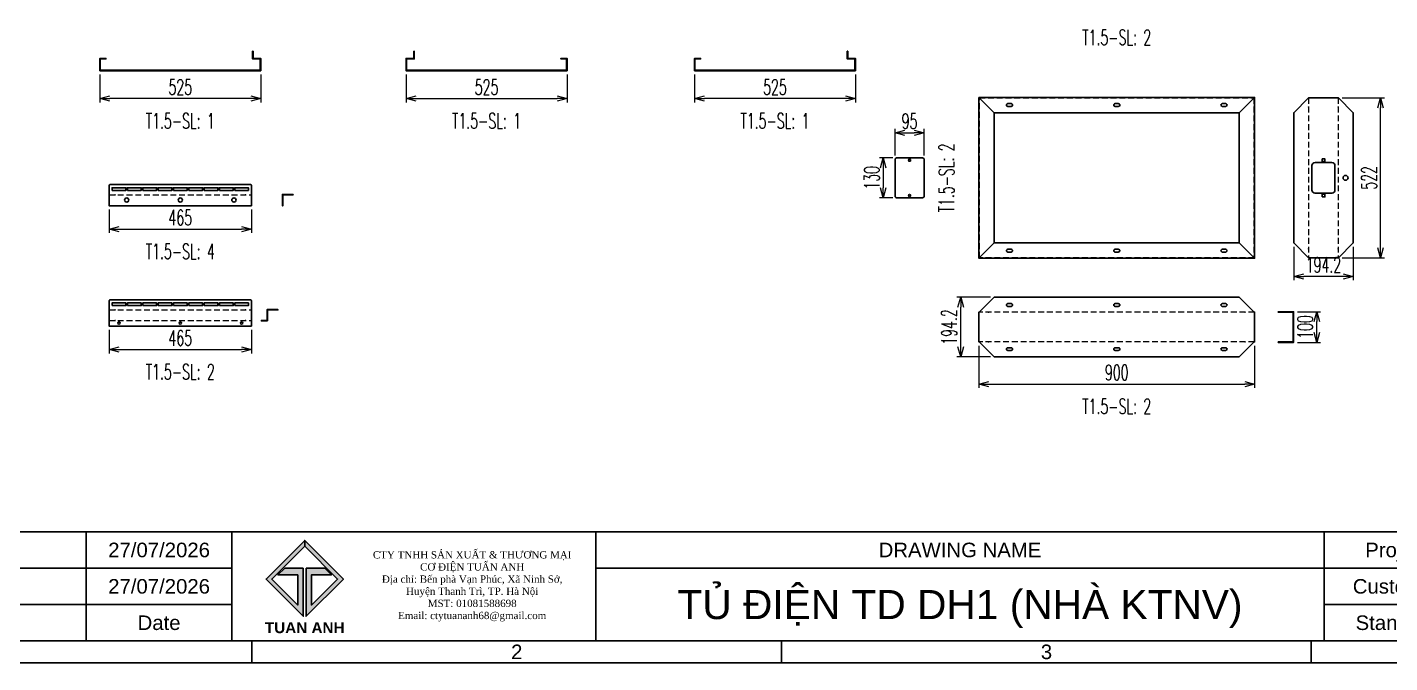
# Model space of a CAD drawing. Header units: millimetres. Extents: x 173893 to 258446, y -176540 to -123824.
# Drawn here: x 199045 to 203491, y -165708 to -163633 of the extents above; entities that cross this region are included whole.
import ezdxf
from ezdxf.enums import TextEntityAlignment as Align

# ---------------------------------------------------------------- set-up
doc = ezdxf.new("R2010")
doc.units = ezdxf.units.MM
doc.header["$LTSCALE"] = 3
doc.linetypes.add('HIDDEN', pattern=[9.525, 6.35, -3.175])
for name, color, linetype in [('@.DM. NÉT CHÍNH', 7, 'Continuous'), ('@.TEXT', 7, 'Continuous'), ('@.VISIBLE', 7, 'Continuous'), ('dim', 7, 'Continuous')]:
    doc.layers.add(name, color=color, linetype=linetype)
doc.layers.add('@.DM. NÉT ĐỨT', color=8, linetype='HIDDEN', lineweight=9)
doc.styles.add('Ann_w01', font='romans.shx', dxfattribs={"width": 0.6, "bigfont": 'chineset.shx'})
doc.styles.add('Arial', font='arial.ttf')
doc.dimstyles.new('Dim 01_SC25', dxfattribs={"dimscale": 25, "dimtxt": 2, "dimasz": 1.3, "dimexe": 0.5, "dimexo": 0.5, "dimgap": 0.5, "dimtad": 1, "dimdec": 1, "dimzin": 12, "dimdsep": 46, "dimtxsty": 'Ann_w01', "dimblk": 'OPEN30', "dimcen": 1.5, "dimclrd": 6, "dimclre": 6, "dimclrt": 3, "dimadec": 1, "dimazin": 3, "dimtm": 1e-09, "dimtfac": 1, "dimtdec": 1, "dimtix": 1, "dimtmove": 0, "dimatfit": 3, "dimldrblk": 'OPEN30', "dimfxl": 1, "dimtolj": 1, "dimlwd": 0, "dimlwe": 0, "dimarcsym": 0})

# ---------------------------------------------------------------- blocks, each defined once
blk = doc.blocks.new('_Open30')
at = {"color": 0, "linetype": 'ByBlock', "lineweight": -2}
for p, q in [((-1, 0.27), (0, 0)), ((0, 0), (-1, -0.27)), ((0, 0), (-1, 0))]:
    blk.add_line(p, q, dxfattribs=at)
blk = doc.blocks.new('*D244')
at = {"layer": 'Defpoints', "color": 0, "transparency": 16777216}
for p in [(201222.2, -163775.3), (201747.2, -163775.3), (201222.2, -163866.4)]:
    blk.add_point(p, dxfattribs=at)
at = {"layer": 'dim', "color": 6, "lineweight": 0, "transparency": 16777216}
for p, q in [((201222.2, -163787.8), (201222.2, -163878.9)), ((201747.2, -163787.8), (201747.2, -163878.9)), ((201714.7, -163866.4), (201254.7, -163866.4))]:
    blk.add_line(p, q, dxfattribs=at)
at = {"layer": 'dim', "color": 6, "lineweight": 0, "transparency": 16777216, "xscale": 32.5, "yscale": 32.5, "zscale": 32.5, "rotation": 180}
blk.add_blockref('_Open30', (201222.2, -163866.4), dxfattribs=at)
at = {"layer": 'dim', "color": 6, "lineweight": 0, "transparency": 16777216, "xscale": 32.5, "yscale": 32.5, "zscale": 32.5}
blk.add_blockref('_Open30', (201747.2, -163866.4), dxfattribs=at)
at = {"layer": 'dim', "color": 3, "transparency": 16777216, "insert": (201484.7, -163828.9), "char_height": 50, "attachment_point": 5, "style": 'Ann_w01'}
blk.add_mtext('\\A1;525', dxfattribs=at)
blk = doc.blocks.new('*D247')
at = {"layer": 'Defpoints', "color": 0, "transparency": 16777216}
for p in [(200281.1, -163775.3), (200806.1, -163775.3), (200806.1, -163866.4)]:
    blk.add_point(p, dxfattribs=at)
at = {"layer": 'dim', "color": 6, "lineweight": 0, "transparency": 16777216}
for p, q in [((200281.1, -163787.8), (200281.1, -163878.9)), ((200806.1, -163787.8), (200806.1, -163878.9)), ((200313.6, -163866.4), (200773.6, -163866.4))]:
    blk.add_line(p, q, dxfattribs=at)
at = {"layer": 'dim', "color": 6, "lineweight": 0, "transparency": 16777216, "xscale": 32.5, "yscale": 32.5, "zscale": 32.5, "rotation": 180}
blk.add_blockref('_Open30', (200281.1, -163866.4), dxfattribs=at)
at = {"layer": 'dim', "color": 6, "lineweight": 0, "transparency": 16777216, "xscale": 32.5, "yscale": 32.5, "zscale": 32.5}
blk.add_blockref('_Open30', (200806.1, -163866.4), dxfattribs=at)
at = {"layer": 'dim', "color": 3, "transparency": 16777216, "insert": (200543.6, -163828.9), "char_height": 50, "attachment_point": 5, "style": 'Ann_w01'}
blk.add_mtext('\\A1;525', dxfattribs=at)
blk = doc.blocks.new('*D220')
at = {"layer": 'Defpoints', "color": 0, "transparency": 16777216}
for p in [(199281.7, -163775.3), (199806.7, -163775.3), (199281.7, -163866.4)]:
    blk.add_point(p, dxfattribs=at)
at = {"layer": 'dim', "color": 6, "lineweight": 0, "transparency": 16777216}
for p, q in [((199281.7, -163787.8), (199281.7, -163878.9)), ((199806.7, -163787.8), (199806.7, -163878.9)), ((199774.2, -163866.4), (199314.2, -163866.4))]:
    blk.add_line(p, q, dxfattribs=at)
at = {"layer": 'dim', "color": 6, "lineweight": 0, "transparency": 16777216, "xscale": 32.5, "yscale": 32.5, "zscale": 32.5, "rotation": 180}
blk.add_blockref('_Open30', (199281.7, -163866.4), dxfattribs=at)
at = {"layer": 'dim', "color": 6, "lineweight": 0, "transparency": 16777216, "xscale": 32.5, "yscale": 32.5, "zscale": 32.5}
blk.add_blockref('_Open30', (199806.7, -163866.4), dxfattribs=at)
at = {"layer": 'dim', "color": 3, "transparency": 16777216, "insert": (199544.2, -163828.9), "char_height": 50, "attachment_point": 5, "style": 'Ann_w01'}
blk.add_mtext('\\A1;525', dxfattribs=at)
blk = doc.blocks.new('*D200')
at = {"layer": 'Defpoints', "color": 0, "transparency": 16777216}
for p in [(199311.7, -164216), (199776.7, -164216), (199776.7, -164292.4)]:
    blk.add_point(p, dxfattribs=at)
at = {"layer": 'dim', "color": 6, "lineweight": 0, "transparency": 16777216}
for p, q in [((199311.7, -164228.5), (199311.7, -164304.9)), ((199776.7, -164228.5), (199776.7, -164304.9)), ((199344.2, -164292.4), (199744.2, -164292.4))]:
    blk.add_line(p, q, dxfattribs=at)
at = {"layer": 'dim', "color": 6, "lineweight": 0, "transparency": 16777216, "xscale": 32.5, "yscale": 32.5, "zscale": 32.5, "rotation": 180}
blk.add_blockref('_Open30', (199311.7, -164292.4), dxfattribs=at)
at = {"layer": 'dim', "color": 6, "lineweight": 0, "transparency": 16777216, "xscale": 32.5, "yscale": 32.5, "zscale": 32.5}
blk.add_blockref('_Open30', (199776.7, -164292.4), dxfattribs=at)
at = {"layer": 'dim', "color": 3, "transparency": 16777216, "insert": (199544.2, -164254.9), "char_height": 50, "attachment_point": 5, "style": 'Ann_w01'}
blk.add_mtext('\\A1;465', dxfattribs=at)
blk = doc.blocks.new('*D201')
at = {"layer": 'Defpoints', "color": 0, "transparency": 16777216}
for p in [(199311.7, -164609.2), (199776.7, -164609.2), (199776.7, -164685.6)]:
    blk.add_point(p, dxfattribs=at)
at = {"layer": 'dim', "color": 6, "lineweight": 0, "transparency": 16777216}
for p, q in [((199311.7, -164621.7), (199311.7, -164698.1)), ((199776.7, -164621.7), (199776.7, -164698.1)), ((199344.2, -164685.6), (199744.2, -164685.6))]:
    blk.add_line(p, q, dxfattribs=at)
at = {"layer": 'dim', "color": 6, "lineweight": 0, "transparency": 16777216, "xscale": 32.5, "yscale": 32.5, "zscale": 32.5, "rotation": 180}
blk.add_blockref('_Open30', (199311.7, -164685.6), dxfattribs=at)
at = {"layer": 'dim', "color": 6, "lineweight": 0, "transparency": 16777216, "xscale": 32.5, "yscale": 32.5, "zscale": 32.5}
blk.add_blockref('_Open30', (199776.7, -164685.6), dxfattribs=at)
at = {"layer": 'dim', "color": 3, "transparency": 16777216, "insert": (199544.2, -164648.1), "char_height": 50, "attachment_point": 5, "style": 'Ann_w01'}
blk.add_mtext('\\A1;465', dxfattribs=at)
blk = doc.blocks.new('*D216')
at = {"layer": 'Defpoints', "color": 0, "transparency": 16777216}
for p in [(202150, -164660.7), (203050, -164660.7), (203050, -164798.3)]:
    blk.add_point(p, dxfattribs=at)
at = {"layer": 'dim', "color": 6, "lineweight": 0, "transparency": 16777216}
for p, q in [((202150, -164673.2), (202150, -164810.8)), ((203050, -164673.2), (203050, -164810.8)), ((202182.5, -164798.3), (203017.5, -164798.3))]:
    blk.add_line(p, q, dxfattribs=at)
at = {"layer": 'dim', "color": 6, "lineweight": 0, "transparency": 16777216, "xscale": 32.5, "yscale": 32.5, "zscale": 32.5, "rotation": 180}
blk.add_blockref('_Open30', (202150, -164798.3), dxfattribs=at)
at = {"layer": 'dim', "color": 6, "lineweight": 0, "transparency": 16777216, "xscale": 32.5, "yscale": 32.5, "zscale": 32.5}
blk.add_blockref('_Open30', (203050, -164798.3), dxfattribs=at)
at = {"layer": 'dim', "color": 3, "transparency": 16777216, "insert": (202600, -164760.8), "char_height": 50, "attachment_point": 5, "style": 'Ann_w01'}
blk.add_mtext('\\A1;900', dxfattribs=at)
blk = doc.blocks.new('*D217')
at = {"layer": 'Defpoints', "color": 0, "transparency": 16777216}
for p in [(202090.7, -164515), (202200, -164515), (202200, -164709.2)]:
    blk.add_point(p, dxfattribs=at)
at = {"layer": 'dim', "color": 6, "lineweight": 0, "transparency": 16777216}
for p, q in [((202187.5, -164515), (202078.2, -164515)), ((202090.7, -164676.7), (202090.7, -164547.5)), ((202187.5, -164709.2), (202078.2, -164709.2))]:
    blk.add_line(p, q, dxfattribs=at)
at = {"layer": 'dim', "color": 6, "lineweight": 0, "transparency": 16777216, "xscale": 32.5, "yscale": 32.5, "zscale": 32.5}
for p, rotation in [((202090.7, -164515), 90), ((202090.7, -164709.2), 270)]:
    blk.add_blockref('_Open30', p, dxfattribs=dict(at, rotation=rotation))
at = {"layer": 'dim', "color": 3, "transparency": 16777216, "insert": (202053.2, -164612.1), "char_height": 50, "attachment_point": 5, "rotation": 90, "style": 'Ann_w01'}
blk.add_mtext('\\A1;194.2', dxfattribs=at)
blk = doc.blocks.new('*D218')
at = {"layer": 'Defpoints', "color": 0, "transparency": 16777216}
for p in [(203323.2, -163864.1), (203460.8, -163864.1), (203323.2, -164386.1)]:
    blk.add_point(p, dxfattribs=at)
at = {"layer": 'dim', "color": 6, "lineweight": 0, "transparency": 16777216}
for p, q in [((203335.7, -163864.1), (203473.3, -163864.1)), ((203460.8, -164353.6), (203460.8, -163896.6)), ((203335.7, -164386.1), (203473.3, -164386.1))]:
    blk.add_line(p, q, dxfattribs=at)
at = {"layer": 'dim', "color": 6, "lineweight": 0, "transparency": 16777216, "xscale": 32.5, "yscale": 32.5, "zscale": 32.5}
for p, rotation in [((203460.8, -163864.1), 90), ((203460.8, -164386.1), 270)]:
    blk.add_blockref('_Open30', p, dxfattribs=dict(at, rotation=rotation))
at = {"layer": 'dim', "color": 3, "transparency": 16777216, "insert": (203423.3, -164125.1), "char_height": 50, "attachment_point": 5, "rotation": 90, "style": 'Ann_w01'}
blk.add_mtext('\\A1;522', dxfattribs=at)
blk = doc.blocks.new('*D219')
at = {"layer": 'Defpoints', "color": 0, "transparency": 16777216}
for p in [(203177.5, -164337.6), (203371.7, -164337.6), (203177.5, -164446.9)]:
    blk.add_point(p, dxfattribs=at)
at = {"layer": 'dim', "color": 6, "lineweight": 0, "transparency": 16777216}
for p, q in [((203177.5, -164350.1), (203177.5, -164459.4)), ((203371.7, -164350.1), (203371.7, -164459.4)), ((203339.2, -164446.9), (203210, -164446.9))]:
    blk.add_line(p, q, dxfattribs=at)
at = {"layer": 'dim', "color": 6, "lineweight": 0, "transparency": 16777216, "xscale": 32.5, "yscale": 32.5, "zscale": 32.5, "rotation": 180}
blk.add_blockref('_Open30', (203177.5, -164446.9), dxfattribs=at)
at = {"layer": 'dim', "color": 6, "lineweight": 0, "transparency": 16777216, "xscale": 32.5, "yscale": 32.5, "zscale": 32.5}
blk.add_blockref('_Open30', (203371.7, -164446.9), dxfattribs=at)
at = {"layer": 'dim', "color": 3, "transparency": 16777216, "insert": (203274.6, -164409.4), "char_height": 50, "attachment_point": 5, "style": 'Ann_w01'}
blk.add_mtext('\\A1;194.2', dxfattribs=at)
blk = doc.blocks.new('*D191')
at = {"layer": 'Defpoints', "color": 0, "transparency": 16777216}
for p in [(201881.5, -164060.1), (201837.9, -164190.1), (201881.5, -164190.1)]:
    blk.add_point(p, dxfattribs=at)
at = {"layer": 'dim', "color": 6, "lineweight": 0, "transparency": 16777216}
for p, q in [((201869, -164060.1), (201825.4, -164060.1)), ((201837.9, -164092.6), (201837.9, -164157.6)), ((201869, -164190.1), (201825.4, -164190.1))]:
    blk.add_line(p, q, dxfattribs=at)
at = {"layer": 'dim', "color": 6, "lineweight": 0, "transparency": 16777216, "xscale": 32.5, "yscale": 32.5, "zscale": 32.5}
for p, rotation in [((201837.9, -164060.1), 90), ((201837.9, -164190.1), 270)]:
    blk.add_blockref('_Open30', p, dxfattribs=dict(at, rotation=rotation))
at = {"layer": 'dim', "color": 3, "transparency": 16777216, "insert": (201800.4, -164125.1), "char_height": 50, "attachment_point": 5, "rotation": 90, "style": 'Ann_w01'}
blk.add_mtext('\\A1;130', dxfattribs=at)
blk = doc.blocks.new('*D192')
at = {"layer": 'Defpoints', "color": 0, "transparency": 16777216}
for p in [(201971.5, -163977.8), (201876.5, -164065.1), (201971.5, -164065.1)]:
    blk.add_point(p, dxfattribs=at)
at = {"layer": 'dim', "color": 6, "lineweight": 0, "transparency": 16777216}
for p, q in [((201876.5, -164052.6), (201876.5, -163965.3)), ((201971.5, -164052.6), (201971.5, -163965.3)), ((201909, -163977.8), (201939, -163977.8))]:
    blk.add_line(p, q, dxfattribs=at)
at = {"layer": 'dim', "color": 6, "lineweight": 0, "transparency": 16777216, "xscale": 32.5, "yscale": 32.5, "zscale": 32.5, "rotation": 180}
blk.add_blockref('_Open30', (201876.5, -163977.8), dxfattribs=at)
at = {"layer": 'dim', "color": 6, "lineweight": 0, "transparency": 16777216, "xscale": 32.5, "yscale": 32.5, "zscale": 32.5}
blk.add_blockref('_Open30', (201971.5, -163977.8), dxfattribs=at)
at = {"layer": 'dim', "color": 3, "transparency": 16777216, "insert": (201924, -163940.3), "char_height": 50, "attachment_point": 5, "style": 'Ann_w01'}
blk.add_mtext('\\A1;95', dxfattribs=at)
blk = doc.blocks.new('*D265')
at = {"layer": '@.DM. NÉT CHÍNH', "color": 6, "linetype": 'Continuous', "lineweight": 0, "transparency": 16777216}
for p, q in [((203189.5, -164562.1), (203265.1, -164562.1)), ((203252.6, -164629.6), (203252.6, -164594.6)), ((203189.5, -164662.1), (203265.1, -164662.1))]:
    blk.add_line(p, q, dxfattribs=at)
at = {"layer": 'Defpoints', "color": 0, "linetype": 'Continuous', "transparency": 16777216}
for p in [(203177, -164562.1), (203252.6, -164562.1), (203177, -164662.1)]:
    blk.add_point(p, dxfattribs=at)
at = {"layer": '@.DM. NÉT CHÍNH', "color": 6, "linetype": 'Continuous', "lineweight": 0, "transparency": 16777216, "xscale": 32.5, "yscale": 32.5, "zscale": 32.5}
for p, rotation in [((203252.6, -164562.1), 90), ((203252.6, -164662.1), 270)]:
    blk.add_blockref('_Open30', p, dxfattribs=dict(at, rotation=rotation))
at = {"layer": '@.DM. NÉT CHÍNH', "color": 3, "linetype": 'Continuous', "transparency": 16777216, "insert": (203215.1, -164612.1), "char_height": 50, "attachment_point": 5, "rotation": 90, "style": 'Ann_w01'}
blk.add_mtext('\\A1;100', dxfattribs=at)
blk = doc.blocks.new('A$C4dbb82d6')
at = {"layer": '@.VISIBLE'}
h = blk.add_hatch(color=30, dxfattribs=at)
h.dxf.hatch_style = 1
h.paths.add_polyline_path([(0.21, 4.97), (3.62, 1.56), (3.62, 5.97), (1.92, 5.97), (1.3, 5.35), (3.12, 5.35), (3.12, 2.59), (0.74, 4.97), (3.75, 7.98), (3.75, 8.51)])
h = blk.add_hatch(color=150, dxfattribs=at)
h.dxf.hatch_style = 1
h.paths.add_polyline_path([(6.76, 4.97), (4.37, 2.59), (4.37, 5.35), (6.2, 5.35), (5.58, 5.97), (3.88, 5.97), (3.88, 1.56), (7.29, 4.97), (3.75, 8.51), (3.75, 7.98)])
at = {"layer": '@.VISIBLE', "color": 30}
blk.add_lwpolyline([(3.62, 5.97), (3.62, 1.56), (0.21, 4.97), (3.75, 8.51), (3.75, 7.98), (0.74, 4.97), (3.12, 2.59), (3.12, 5.35), (1.3, 5.35), (1.92, 5.97)], close=True, dxfattribs=at)
at = {"layer": '@.VISIBLE', "color": 150}
blk.add_lwpolyline([(3.88, 5.97), (3.88, 1.56), (7.29, 4.97), (3.75, 8.51), (3.75, 7.98), (6.76, 4.97), (4.37, 2.59), (4.37, 5.35), (6.2, 5.35), (5.58, 5.97)], close=True, dxfattribs=at)
at = {"layer": '@.VISIBLE', "color": 30, "insert": (3.75, 0.51), "char_height": 1, "attachment_point": 5, "style": 'Ann_w01'}
blk.add_mtext_dynamic_manual_height_columns('{\\fArial|b1|i0|c0|p34;\\W1;TUAN ANH}', width=7.5, gutter_width=49.6, heights=[0], dxfattribs=at)
blk = doc.blocks.new('KHUNG BAN VE (Made by Tung)')
at = {"layer": '@.VISIBLE', "color": 8}
for p, q in [((53, 18), (53, 3)), ((73, 18), (73, 3)), ((123, 18), (123, 3)), ((223, 18), (223, 3)), ((3, 13), (73, 13)), ((123, 13), (294, 13)), ((3, 8), (73, 8)), ((223, 8), (294, 8)), ((75.75, 3), (75.75, 0)), ((148.5, 3), (148.5, 0)), ((221.25, 3), (221.25, 0))]:
    blk.add_line(p, q, dxfattribs=at)
for points in [[(0, 0), (297, 0), (297, 210), (0, 210)], [(3, 3), (294, 3), (294, 207), (3, 207)], [(3, 18), (294, 18), (294, 3), (3, 3)]]:
    blk.add_lwpolyline(points, close=True, dxfattribs=at)
at = {"xscale": 1.5, "yscale": 1.5, "zscale": 1.5}
blk.add_blockref('A$C4dbb82d6', (77.375, 4.041), dxfattribs=at)
at = {"layer": '@.TEXT', "color": 1, "style": 'Arial'}
for s, p in [('27/07/2026', (63, 15.5)), ('27/07/2026', (63, 10.5)), ('2', (112.125, 1.5)), ('3', (184.875, 1.5))]:
    blk.add_text(s, height=2, dxfattribs=at).set_placement(p, align=Align.MIDDLE_CENTER)
at = {"layer": '@.TEXT', "color": 2, "style": 'Arial'}
for s, p in [('DRAWING NAME', (173, 15.5)), ('Project', (233, 15.5)), ('Customer', (233, 10.5)), ('Date', (63, 5.5)), ('Standard', (233, 5.5))]:
    blk.add_text(s, height=2, dxfattribs=at).set_placement(p, align=Align.MIDDLE_CENTER)
at = {"layer": '@.TEXT', "color": 1, "style": 'Arial'}
for tag, height, p in [('DESIGNER_NAME', 2, (38, 15.5)), ('PROJECT_CODE', 2, (258.5, 15.5)), ('SCALE', 2, (289, 15.5)), ('APPROVED_NAME', 2, (38, 10.5)), ('CUSTOMER_NAME', 2, (258.5, 10.5)), ('PAGE', 2, (289, 10.5)), ('DRAWING_NAME', 4, (173, 8)), ('TOTAL', 2, (289, 5.5))]:
    blk.add_attdef(tag, text='', height=height, dxfattribs=at).set_placement(p, align=Align.MIDDLE_CENTER)
at = {"layer": '@.VISIBLE', "color": 30, "insert": (106, 10.5), "char_height": 1, "attachment_point": 5, "style": 'Ann_w01'}
blk.add_mtext_dynamic_manual_height_columns('{\\fTimes New Roman|b0|i0|c0|p18;\\W1;CTY TNHH SẢN XUẤT & THƯƠNG MẠI CƠ ĐIỆN TUẤN ANH\\PĐịa chỉ: Bến phà Vạn Phúc, Xã Ninh Sở, Huyện Thanh Trì, TP. Hà Nội\\PMST: 01081588698\\PEmail: ctytuananh68@gmail.com}', width=28.70976, gutter_width=99.197, heights=[0], dxfattribs=at)

msp = doc.modelspace()

# ---------------------------------------------------------------- linework, layer by layer
at = {"color": 1}
for p, q in [((203226.09, -163892.78), (203226.09, -163894.78)), ((203323.09, -163892.78), (203323.09, -163894.78)), ((199330.52, -164180.39), (199332.52, -164180.39)), ((199757.94, -164180.39), (199755.94, -164180.39)), ((203226.09, -164357.47), (203226.09, -164355.47)), ((203323.09, -164357.47), (203323.09, -164355.47)), ((199330.52, -164556.42), (199332.52, -164556.42)), ((199330.52, -164590.62), (199332.52, -164590.62)), ((199757.94, -164556.42), (199755.94, -164556.42)), ((199757.94, -164590.62), (199755.94, -164590.62)), ((202180.16, -164563.64), (202182.16, -164563.64)), ((203019.85, -164563.64), (203017.85, -164563.64)), ((202180.16, -164660.64), (202182.16, -164660.64)), ((203019.85, -164660.64), (203017.85, -164660.64))]:
    msp.add_line(p, q, dxfattribs=at)
for points in [[(199781.73, -163711.78), (199781.73, -163735.28), (199806.73, -163735.28), (199806.73, -163775.28), (199281.73, -163775.28), (199281.73, -163735.28), (199301.73, -163735.28), (199301.73, -163736.78), (199283.23, -163736.78), (199283.23, -163773.78), (199805.23, -163773.78), (199805.23, -163736.78), (199780.23, -163736.78), (199780.23, -163711.78)], [(200306.08, -163711.78), (200306.08, -163735.28), (200281.08, -163735.28), (200281.08, -163775.28), (200806.08, -163775.28), (200806.08, -163735.28), (200786.08, -163735.28), (200786.08, -163736.78), (200804.58, -163736.78), (200804.58, -163773.78), (200282.58, -163773.78), (200282.58, -163736.78), (200307.58, -163736.78), (200307.58, -163711.78)], [(201722.22, -163711.78), (201722.22, -163735.28), (201747.22, -163735.28), (201747.22, -163775.28), (201222.22, -163775.28), (201222.22, -163735.28), (201242.22, -163735.28), (201242.22, -163736.78), (201223.72, -163736.78), (201223.72, -163773.78), (201745.72, -163773.78), (201745.72, -163736.78), (201720.72, -163736.78), (201720.72, -163711.78)], [(202150, -163862.62), (203050, -163862.62), (203050, -164387.62), (202150, -164387.62)], [(203225.99, -163864.12), (203177.49, -163912.62), (203177.49, -164337.62), (203225.99, -164386.12), (203323.19, -164386.12), (203371.69, -164337.62), (203371.69, -163912.62), (203323.19, -163864.12), (203225.99, -163864.12)], [(202200, -163912.62), (203000, -163912.62), (203000, -164337.62), (202200, -164337.62)], [(203270.09, -164063.12), (203279.09, -164063.12), (203279.09, -164072.12), (203270.09, -164072.12)], [(199321.73, -164166.29), (199366.73, -164166.29), (199366.73, -164157.29), (199321.73, -164157.29)], [(199371.73, -164166.29), (199416.73, -164166.29), (199416.73, -164157.29), (199371.73, -164157.29)], [(199421.73, -164166.29), (199466.73, -164166.29), (199466.73, -164157.29), (199421.73, -164157.29)], [(199471.73, -164166.29), (199516.73, -164166.29), (199516.73, -164157.29), (199471.73, -164157.29)], [(199521.73, -164166.29), (199566.73, -164166.29), (199566.73, -164157.29), (199521.73, -164157.29)], [(199571.73, -164166.29), (199616.73, -164166.29), (199616.73, -164157.29), (199571.73, -164157.29)], [(199621.73, -164166.29), (199666.73, -164166.29), (199666.73, -164157.29), (199621.73, -164157.29)], [(199671.73, -164166.29), (199716.73, -164166.29), (199716.73, -164157.29), (199671.73, -164157.29)], [(199721.73, -164166.29), (199766.73, -164166.29), (199766.73, -164157.29), (199721.73, -164157.29)], [(199912.64, -164178.99), (199877.64, -164178.99), (199877.64, -164215.99), (199879.14, -164215.99), (199879.14, -164180.49), (199912.64, -164180.49)], [(203270.09, -164187.12), (203279.09, -164187.12), (203279.09, -164178.12), (203270.09, -164178.12)], [(199321.73, -164542.32), (199366.73, -164542.32), (199366.73, -164533.32), (199321.73, -164533.32)], [(199371.73, -164542.32), (199416.73, -164542.32), (199416.73, -164533.32), (199371.73, -164533.32)], [(199421.73, -164542.32), (199466.73, -164542.32), (199466.73, -164533.32), (199421.73, -164533.32)], [(199471.73, -164542.32), (199516.73, -164542.32), (199516.73, -164533.32), (199471.73, -164533.32)], [(199521.73, -164542.32), (199566.73, -164542.32), (199566.73, -164533.32), (199521.73, -164533.32)], [(199571.73, -164542.32), (199616.73, -164542.32), (199616.73, -164533.32), (199571.73, -164533.32)], [(199621.73, -164542.32), (199666.73, -164542.32), (199666.73, -164533.32), (199621.73, -164533.32)], [(199671.73, -164542.32), (199716.73, -164542.32), (199716.73, -164533.32), (199671.73, -164533.32)], [(199721.73, -164542.32), (199766.73, -164542.32), (199766.73, -164533.32), (199721.73, -164533.32)], [(203048.5, -164563.54), (203000, -164515.04), (202200, -164515.04), (202151.5, -164563.54), (202150, -164563.54), (202150, -164660.74), (202151.5, -164660.74), (202200, -164709.24), (203000, -164709.24), (203048.5, -164660.74), (203050, -164660.74), (203050, -164563.54)], [(199829.14, -164592.02), (199829.14, -164556.52), (199862.64, -164556.52), (199862.64, -164555.02), (199827.64, -164555.02), (199827.64, -164590.52), (199809.14, -164590.52), (199809.14, -164592.02)], [(203126.98, -164662.14), (203176.98, -164662.14), (203176.98, -164562.14), (203126.98, -164562.14), (203126.98, -164563.64), (203175.48, -164563.64), (203175.48, -164660.64), (203126.98, -164660.64)]]:
    msp.add_lwpolyline(points, close=True)
for points in [[(202200, -163912.62), (202151.5, -163864.12), (202150, -163864.12)], [(203000, -163912.62), (203048.5, -163864.12), (203050, -163864.12)], [(202200, -164337.62), (202151.5, -164386.12), (202150, -164386.12)], [(203000, -164337.62), (203048.5, -164386.12), (203050, -164386.12)]]:
    msp.add_lwpolyline(points)
at = {"linetype": 'HIDDEN'}
msp.add_lwpolyline([(202151.5, -163864.12), (203048.5, -163864.12), (203048.5, -164386.12), (202151.5, -164386.12)], close=True, dxfattribs=at)
for points in [[(202244.5, -163882.92), (202255.5, -163882.92, -0.4142136), (202260, -163887.42), (202260, -163887.42, -0.4142136), (202255.5, -163891.92), (202244.5, -163891.92, -0.4142136), (202240, -163887.42), (202240, -163887.42, -0.4142136)], [(202594.5, -163882.92), (202605.5, -163882.92, -0.4142136), (202610, -163887.42), (202610, -163887.42, -0.4142136), (202605.5, -163891.92), (202594.5, -163891.92, -0.4142136), (202590, -163887.42), (202590, -163887.42, -0.4142136)], [(202944.5, -163882.92), (202955.5, -163882.92, -0.4142136), (202960, -163887.42), (202960, -163887.42, -0.4142136), (202955.5, -163891.92), (202944.5, -163891.92, -0.4142136), (202940, -163887.42), (202940, -163887.42, -0.4142136)], [(201971.49, -164065.12), (201971.49, -164185.12, -0.4142136), (201966.49, -164190.12), (201881.49, -164190.12, -0.4142136), (201876.49, -164185.12), (201876.49, -164065.12, -0.4142136), (201881.49, -164060.12), (201966.49, -164060.12, -0.4142136)], [(203312.09, -164085.12), (203312.09, -164165.12, -0.4142136), (203302.09, -164175.12), (203247.09, -164175.12, -0.4142136), (203237.09, -164165.12), (203237.09, -164085.12, -0.4142136), (203247.09, -164075.12), (203302.09, -164075.12, -0.4142136)], [(199776.73, -164215.99), (199776.73, -164151.79, 0.4142136), (199771.73, -164146.79), (199316.73, -164146.79, 0.4142136), (199311.73, -164151.79), (199311.73, -164215.99)], [(202255.5, -164358.32), (202244.5, -164358.32, 0.4142136), (202240, -164362.82), (202240, -164362.82, 0.4142136), (202244.5, -164367.32), (202255.5, -164367.32, 0.4142136), (202260, -164362.82), (202260, -164362.82, 0.4142136)], [(202605.5, -164358.32), (202594.5, -164358.32, 0.4142136), (202590, -164362.82), (202590, -164362.82, 0.4142136), (202594.5, -164367.32), (202605.5, -164367.32, 0.4142136), (202610, -164362.82), (202610, -164362.82, 0.4142136)], [(202955.5, -164358.32), (202944.5, -164358.32, 0.4142136), (202940, -164362.82), (202940, -164362.82, 0.4142136), (202944.5, -164367.32), (202955.5, -164367.32, 0.4142136), (202960, -164362.82), (202960, -164362.82, 0.4142136)], [(199776.73, -164609.22), (199776.73, -164527.82, 0.4142136), (199771.73, -164522.82), (199316.73, -164522.82, 0.4142136), (199311.73, -164527.82), (199311.73, -164609.22)], [(202255.5, -164535.74), (202244.5, -164535.74, 0.4142136), (202240, -164540.24), (202240, -164540.24, 0.4142136), (202244.5, -164544.74), (202255.5, -164544.74, 0.4142136), (202260, -164540.24), (202260, -164540.24, 0.4142136)], [(202605.5, -164535.74), (202594.5, -164535.74, 0.4142136), (202590, -164540.24), (202590, -164540.24, 0.4142136), (202594.5, -164544.74), (202605.5, -164544.74, 0.4142136), (202610, -164540.24), (202610, -164540.24, 0.4142136)], [(202955.5, -164535.74), (202944.5, -164535.74, 0.4142136), (202940, -164540.24), (202940, -164540.24, 0.4142136), (202944.5, -164544.74), (202955.5, -164544.74, 0.4142136), (202960, -164540.24), (202960, -164540.24, 0.4142136)], [(202244.5, -164679.54), (202255.5, -164679.54, -0.4142136), (202260, -164684.04), (202260, -164684.04, -0.4142136), (202255.5, -164688.54), (202244.5, -164688.54, -0.4142136), (202240, -164684.04), (202240, -164684.04, -0.4142136)], [(202594.5, -164679.54), (202605.5, -164679.54, -0.4142136), (202610, -164684.04), (202610, -164684.04, -0.4142136), (202605.5, -164688.54), (202594.5, -164688.54, -0.4142136), (202590, -164684.04), (202590, -164684.04, -0.4142136)], [(202944.5, -164679.54), (202955.5, -164679.54, -0.4142136), (202960, -164684.04), (202960, -164684.04, -0.4142136), (202955.5, -164688.54), (202944.5, -164688.54, -0.4142136), (202940, -164684.04), (202940, -164684.04, -0.4142136)]]:
    msp.add_lwpolyline(points, format="xyb", close=True)
for centre, radius in [((201923.99, -164067.62), 3.5), ((203346.69, -164125.12), 8), ((199369.23, -164197.49), 7), ((199544.23, -164197.49), 7), ((199719.23, -164197.49), 7), ((201923.99, -164182.62), 3.5), ((199344.23, -164599.22), 3.5), ((199544.23, -164599.22), 3.5), ((199744.23, -164599.22), 3.5)]:
    msp.add_circle(centre, radius)
at = {"layer": '@.DM. NÉT ĐỨT', "linetype": 'HIDDEN'}
for p, q in [((199311.73, -164180.39), (199776.73, -164180.39)), ((199311.73, -164556.42), (199776.73, -164556.42)), ((199311.73, -164590.62), (199776.73, -164590.62))]:
    msp.add_line(p, q, dxfattribs=at)
for points in [[(203226.09, -163864.12), (203226.09, -164386.12)], [(203323.09, -163864.12), (203323.09, -164386.12)], [(203048.5, -164563.64), (202151.5, -164563.64)], [(203048.5, -164660.64), (202151.5, -164660.64)]]:
    msp.add_lwpolyline(points, dxfattribs=at)

# ---------------------------------------------------------------- block references
at = {"layer": '@.VISIBLE'}
ref = msp.add_blockref('KHUNG BAN VE (Made by Tung)', (197978.07, -165708.16), dxfattribs=dict(at, xscale=23.76, yscale=23.76, zscale=23.76))
ref.add_attrib('DRAWING_NAME', 'TỦ ĐIỆN TD DH1 (NHÀ KTNV)', dxfattribs={"layer": '@.TEXT', "color": 1, "height": 95.04, "style": 'Arial'}).set_placement((202088.55, -165518.08), align=Align.MIDDLE_CENTER)

# ---------------------------------------------------------------- texts
at = {"layer": 'dim', "color": 1, "style": 'Ann_w01', "width": 0.6}
for s, p in [('T1.5-SL: 2', (202600, -163666.54)), ('T1.5-SL: 1', (199544.23, -163939.11)), ('T1.5-SL: 1', (200543.58, -163939.11)), ('T1.5-SL: 1', (201484.72, -163939.11)), ('T1.5-SL: 4', (199544.23, -164365.05)), ('T1.5-SL: 2', (199544.23, -164758.28)), ('T1.5-SL: 2', (202600, -164871.01))]:
    msp.add_text(s, height=50, dxfattribs=at).set_placement(p, align=Align.MIDDLE_CENTER)
msp.add_text('T1.5-SL: 2', height=50, rotation=90, dxfattribs=at).set_placement((202044.16, -164125.12), align=Align.MIDDLE_CENTER)

# ---------------------------------------------------------------- dimensions: what is measured, and where the dimension line sits
at = {"layer": '@.DM. NÉT CHÍNH', "linetype": 'Continuous'}
dim = msp.add_linear_dim(base=(203252.58, -164562.14), p1=(203176.98, -164662.14), p2=(203176.98, -164562.14), angle=90, dimstyle='Dim 01_SC25', dxfattribs=at)
dim.commit()
dim.dimension.update_dxf_attribs({"geometry": '*D265', "text_midpoint": (203215.08, -164612.14)})
at = {"layer": 'dim'}
for base, p1, p2, picture, middle in [((199281.73, -163866.44), (199806.73, -163775.28), (199281.73, -163775.28), '*D220', (199544.23, -163828.94)), ((201222.22, -163866.44), (201747.22, -163775.28), (201222.22, -163775.28), '*D244', (201484.72, -163828.94)), ((199776.73, -164292.39), (199311.73, -164215.99), (199776.73, -164215.99), '*D200', (199544.23, -164254.89)), ((199776.73, -164685.62), (199311.73, -164609.22), (199776.73, -164609.22), '*D201', (199544.23, -164648.12)), ((203050, -164798.34), (202150, -164660.74), (203050, -164660.74), '*D216', (202600, -164760.84))]:
    dim = msp.add_linear_dim(base=base, p1=p1, p2=p2, dimstyle='Dim 01_SC25', dxfattribs=at)
    dim.commit()
    dim.dimension.update_dxf_attribs({"geometry": picture, "text_midpoint": middle})
for base, p1, p2, angle, picture, middle in [((200806.08, -163866.44), (200281.08, -163775.28), (200806.08, -163775.28), 180, '*D247', (200543.58, -163828.94)), ((203460.79, -163864.12), (203323.19, -164386.12), (203323.19, -163864.12), 90, '*D218', (203423.29, -164125.12)), ((201971.49, -163977.77), (201876.49, -164065.12), (201971.49, -164065.12), 180, '*D192', (201923.99, -163940.27)), ((201837.86, -164190.12), (201881.49, -164060.12), (201881.49, -164190.12), 90, '*D191', (201800.36, -164125.12)), ((203177.49, -164446.89), (203371.69, -164337.62), (203177.49, -164337.62), 180, '*D219', (203274.59, -164409.39)), ((202090.73, -164515.04), (202200, -164709.24), (202200, -164515.04), 90, '*D217', (202053.23, -164612.14))]:
    dim = msp.add_linear_dim(base=base, p1=p1, p2=p2, angle=angle, dimstyle='Dim 01_SC25', dxfattribs=at)
    dim.commit()
    dim.dimension.update_dxf_attribs({"geometry": picture, "text_midpoint": middle})

doc.saveas('drawing.dxf')
